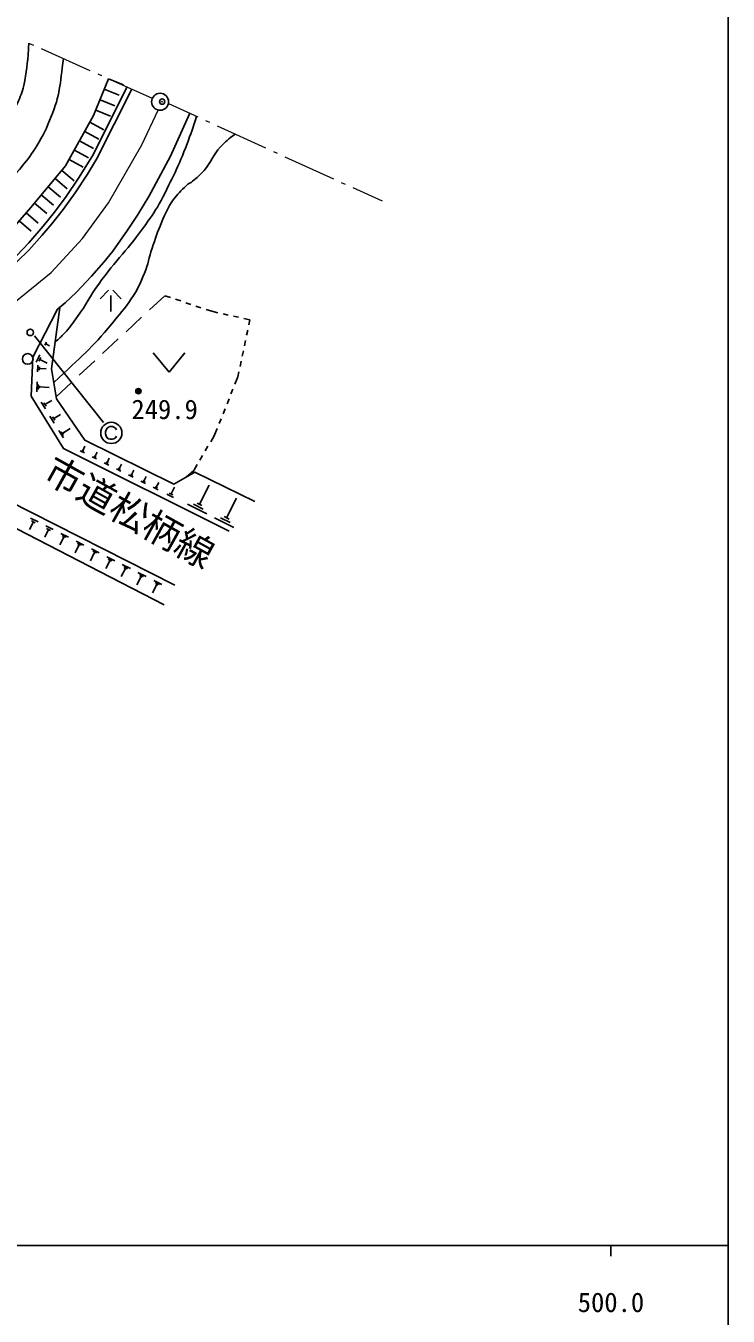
# Model space of a CAD drawing. Units: millimetres, scale not verified. Extents: x 40000 to 680000, y 20000 to 380000.
# Drawn here: x 513091 to 579000, y 198357 to 319443 of the extents above; entities that cross this region are included whole.
import ezdxf
from ezdxf.enums import TextEntityAlignment as Align

# ---------------------------------------------------------------- set-up
doc = ezdxf.new("R2010")
doc.units = ezdxf.units.MM
doc.header["$LTSCALE"] = 1000
doc.header["$PDMODE"] = 32
doc.header["$PDSIZE"] = 500
doc.linetypes.add('CHAIN', pattern=[18.5, 12, -1.5, 3.5, -1.5])
for name, color, linetype, lineweight in [('M-BGD', 7, 'Continuous', 25), ('M-BMK', 2, 'CHAIN', 13), ('M-BMK-HTXT', 7, 'Continuous', 13), ('M-BMK-SRVR', 3, 'Continuous', 25), ('M-STR-STRC', 7, 'Continuous', 25), ('M-TTL-BAND', 7, 'Continuous', 25)]:
    doc.layers.add(name, color=color, linetype=linetype, lineweight=lineweight)
doc.layers.add('M-OTRS', color=6, linetype='Continuous')
doc.styles.add('ＭＳ ゴシック', font='')
doc.styles.get('ＭＳ ゴシック').set_extended_font_data('MS Gothic')

msp = doc.modelspace()

# ---------------------------------------------------------------- linework, layer by layer
at = {"layer": 'M-BGD'}
for p, q in [((520854, 314480), (522244, 313917)), ((520054, 312504), (521444, 311941)), ((520454, 313492), (521844, 312929)), ((519654, 311515), (521044, 310952)), ((519113, 310407), (520424, 309679)), ((518627, 309533), (519938, 308805)), ((517656, 307785), (518967, 307057)), ((518141, 308659), (519453, 307931)), ((517170, 306911), (518481, 306182)), ((516473, 305871), (517623, 304909)), ((515189, 304338), (516339, 303375)), ((515831, 305105), (516981, 304142)), ((513905, 302805), (515055, 301842)), ((514547, 303571), (515697, 302608)), ((513130, 301900), (514260, 300914)), ((512473, 301147), (513603, 300160)), ((520854, 294631), (520054, 293831)), ((521254, 294631), (522054, 293831)), ((521054, 294131), (521054, 292631)), ((524694, 292782), (526131, 294117)), ((526131, 294117), (526678, 293935)), ((527153, 293778), (527627, 293620)), ((528102, 293463), (528576, 293305)), ((529051, 293147), (529525, 292990)), ((522496, 290741), (523961, 292102)), ((530000, 292832), (530547, 292651)), ((530547, 292651), (531110, 292524)), ((531598, 292415), (532086, 292305)), ((532574, 292196), (533062, 292087)), ((533550, 291977), (534113, 291851)), ((534113, 291851), (534016, 291385)), ((533913, 290896), (533811, 290406)), ((514889, 289469), (515037, 289755)), ((514963, 289612), (515320, 289428)), ((520298, 288699), (521763, 290060)), ((533709, 289917), (533607, 289427)), ((514071, 287883), (514421, 288562)), ((514328, 287965), (514503, 288304)), ((525028, 288757), (526528, 286957)), ((526528, 286957), (528028, 288757)), ((533505, 288938), (533402, 288448)), ((514191, 286971), (514218, 287608)), ((514357, 287123), (514371, 287442)), ((514364, 287283), (515001, 287255)), ((514416, 288135), (515095, 287784)), ((518100, 286657), (519565, 288018)), ((533096, 286980), (532999, 286514)), ((533300, 287959), (533198, 287469)), ((514111, 285099), (514150, 286026)), ((514237, 285326), (514256, 285790)), ((515930, 284642), (517367, 285977)), ((532999, 286514), (532719, 285822)), ((514357, 285437), (514367, 285669)), ((514362, 285553), (515290, 285513)), ((532532, 285359), (532345, 284895)), ((514927, 283492), (514536, 284122)), ((514987, 283747), (514791, 284062)), ((514889, 283905), (515519, 284295)), ((531784, 283504), (531597, 283040)), ((532158, 284431), (531971, 283967)), ((515749, 282166), (515352, 282807)), ((515810, 282426), (515611, 282746)), ((515711, 282586), (516351, 282983)), ((531410, 282576), (531223, 282113)), ((516614, 280773), (516186, 281462)), ((516593, 280999), (516379, 281343)), ((516626, 281138), (516519, 281311)), ((516572, 281224), (517262, 281652)), ((530757, 280957), (530438, 280416)), ((531036, 281649), (530757, 280957)), ((518436, 279571), (518643, 279986)), ((530184, 279985), (529930, 279555)), ((518592, 279364), (518177, 279571)), ((518540, 279520), (518333, 279623)), ((519730, 278796), (519310, 279006)), ((519678, 278954), (519468, 279058)), ((519573, 279006), (519782, 279426)), ((520714, 278438), (520927, 278863)), ((529676, 279124), (529422, 278694)), ((520874, 278226), (520449, 278438)), ((520821, 278385), (520608, 278491)), ((522023, 277652), (521593, 277867)), ((521969, 277813), (521754, 277921)), ((521862, 277867), (522076, 278298)), ((523178, 277076), (522742, 277294)), ((523123, 277239), (522905, 277348)), ((523014, 277294), (523232, 277730)), ((528849, 277722), (528132, 277088)), ((529168, 278263), (528849, 277722)), ((524338, 276497), (523896, 276717)), ((524283, 276662), (524062, 276773)), ((524172, 276718), (524393, 277159)), ((525504, 275915), (525057, 276138)), ((525448, 276083), (525224, 276194)), ((525336, 276139), (525559, 276586)), ((526718, 275510), (527039, 276152)), ((529387, 274542), (530289, 276349)), ((526959, 275189), (526317, 275509)), ((526879, 275430), (526558, 275590)), ((531935, 273277), (532849, 275107)), ((530065, 273639), (528258, 274541)), ((529726, 274091), (528822, 274541)), ((529613, 274429), (529161, 274655)), ((513805, 272888), (513450, 272185)), ((513542, 273242), (514245, 272886)), ((513629, 272977), (513981, 272800)), ((514955, 272528), (515667, 272168)), ((532622, 272363), (530792, 273276)), ((532279, 272820), (531364, 273277)), ((532164, 273163), (531707, 273391)), ((515221, 272170), (514861, 271458)), ((515043, 272260), (515399, 272080)), ((516645, 271447), (516281, 270727)), ((516376, 271809), (517097, 271445)), ((516511, 271628), (516871, 271446)), ((516555, 271492), (516735, 271401)), ((518079, 270720), (517710, 269991)), ((517806, 271086), (518535, 270718)), ((517942, 270903), (518307, 270719)), ((517987, 270766), (518170, 270674)), ((519245, 270359), (519983, 269986)), ((519383, 270173), (519751, 269987)), ((519428, 270035), (519613, 269941)), ((519520, 269988), (519147, 269250)), ((520971, 269252), (520593, 268504)), ((520692, 269627), (521439, 269249)), ((520831, 269439), (521205, 269251)), ((520877, 269299), (521064, 269204)), ((522148, 268891), (522906, 268508)), ((522431, 268510), (522048, 267753)), ((522290, 268701), (522668, 268509)), ((522336, 268558), (522526, 268462)), ((523901, 267764), (523513, 266996)), ((523615, 268150), (524382, 267762)), ((523758, 267957), (524142, 267763)), ((523805, 267812), (523997, 267715)), ((525382, 267012), (524988, 266234)), ((525091, 267403), (525869, 267010)), ((525236, 267208), (525625, 267011)), ((525284, 267061), (525479, 266963))]:
    msp.add_line(p, q, dxfattribs=at)
for points in [[(468953, 278979), (476918, 280896), (480705, 281870), (485466, 284120), (492796, 287476), (497595, 289613), (500595, 291862), (505356, 294937), (509424, 297655), (513548, 302379), (516829, 306297), (519454, 311021), (520854, 314480)], [(512260, 297885), (513362, 299072), (514719, 300641), (515779, 301956), (516881, 303439), (518026, 305135), (519341, 307255), (522587, 313706)], [(512260, 297292), (513405, 298436), (514592, 299751), (515525, 300853), (516585, 302210), (517729, 303779), (518874, 305517), (519722, 306916), (523029, 313508)], [(516065, 292839), (516796, 293433), (517814, 294408), (519256, 295935), (520400, 297249), (521248, 298309), (522648, 300259), (523581, 301659), (524641, 303439), (526676, 307213), (528471, 311231)], [(532184, 272023), (516642, 279778), (513593, 284694), (513750, 288350), (516065, 292839)], [(516289, 293021), (515498, 287251), (515964, 284435), (518616, 280557), (526983, 276443), (528958, 277551), (534590, 274818)], [(508661, 275312), (511403, 274884), (527064, 266966)], [(526065, 265116), (519045, 268740), (511346, 272706), (509462, 273281), (509315, 273589)]]:
    msp.add_lwpolyline(points, dxfattribs=at)
for centre, radius in [((513511, 290672), 305), ((513268, 288178), 500), ((523657, 285157), 250), ((523657, 285157), 204), ((523657, 285157), 159), ((523657, 285157), 114), ((523657, 285157), 68.2), ((523657, 285157), 22.7)]:
    msp.add_circle(centre, radius, dxfattribs=at)
for points, knots in [([(271643, 303062), (272158, 303096), (272317, 303120), (272745, 303189), (273543, 303318), (273979, 303464), (274738, 303740), (276399, 304345), (277184, 305013), (278745, 305841), (280849, 306957), (282046, 307551), (284109, 308743), (286575, 310169), (287853, 311141), (290299, 312601), (292682, 314025), (293920, 315016), (296447, 316163), (297312, 316556), (297825, 316712), (298725, 317020), (299139, 317162), (299370, 317251), (299796, 317350), (301033, 317638), (301759, 317615), (303018, 317780), (304393, 317961), (305159, 318099), (306538, 318240), (308471, 318439), (309574, 318353), (311499, 318622), (313509, 318902), (314585, 319344), (316587, 319682), (318228, 319959), (319165, 320019), (320827, 320106), (327460, 320452), (331187, 319685), (337829, 319766), (341774, 319814), (343989, 319853), (347920, 320190), (349350, 320313), (350153, 320404), (351566, 320656), (354259, 321136), (355731, 321604), (358435, 322013), (359372, 322155), (359905, 322189), (360852, 322225), (361795, 322261), (362329, 322277), (363269, 322183), (368950, 321609), (371958, 320211), (377557, 319087), (380764, 318444), (382553, 318033), (385783, 317518), (388452, 317092), (389958, 316901), (392651, 316670), (396058, 316378), (398000, 316559), (401386, 316076), (401923, 316000), (402228, 315953), (402742, 315780), (403150, 315642), (403382, 315563), (403760, 315356), (404231, 315097), (404497, 314943), (404905, 314592), (405769, 313848), (405970, 313159), (406770, 312345), (407058, 312053), (407266, 311935), (407533, 311624), (408178, 310876), (408381, 310336), (408975, 309547), (410480, 307548), (411421, 306498), (413130, 304671), (414914, 302763), (415953, 301724), (417921, 300007), (418728, 299303), (419141, 298849), (420041, 298268), (423845, 295817), (426017, 294475), (430090, 292502), (432166, 291496), (433379, 291038), (435517, 290170), (437318, 289438), (438338, 289051), (440181, 288431), (441919, 287847), (442901, 287537), (444675, 287074), (446961, 286478), (448248, 286161), (450568, 285718), (452114, 285422), (452989, 285291), (454554, 285124), (455577, 285015), (456154, 284978), (457183, 284954), (458690, 284919), (459541, 284894), (461041, 285039), (463957, 285321), (465612, 285457), (468461, 286141), (468879, 286242), (469108, 286319), (469521, 286438), (470815, 286812), (471543, 287009), (472828, 287413), (474428, 287916), (475308, 288253), (476856, 288897), (480913, 290585), (483026, 291894), (487074, 293603), (489755, 294735), (491335, 295172), (494028, 296274), (495133, 296726), (495758, 296970), (496826, 297504), (498014, 298097), (498681, 298436), (499794, 299157), (501854, 300492), (503003, 301267), (504882, 302846), (505923, 303720), (506474, 304250), (507426, 305220), (508356, 306168), (508820, 306756), (509631, 307807), (510271, 308636), (510604, 309122), (511158, 310011), (511662, 310823), (511925, 311296), (512302, 312174), (512573, 312804), (512763, 313154), (512896, 313827), (513157, 315146), (513258, 315898), (513340, 317239), (513354, 317468), (513363, 317546), (513370, 317825)], [0, 0, 0, 0, 1, 1, 1, 2, 2, 2, 3, 3, 3, 4, 4, 4, 5, 5, 5, 6, 6, 6, 7, 7, 7, 8, 8, 8, 9, 9, 9, 10, 10, 10, 11, 11, 11, 12, 12, 12, 13, 13, 13, 14, 14, 14, 15, 15, 15, 16, 16, 16, 17, 17, 17, 18, 18, 18, 19, 19, 19, 20, 20, 20, 21, 21, 21, 22, 22, 22, 23, 23, 23, 24, 24, 24, 25, 25, 25, 26, 26, 26, 27, 27, 27, 28, 28, 28, 29, 29, 29, 30, 30, 30, 31, 31, 31, 32, 32, 32, 33, 33, 33, 34, 34, 34, 35, 35, 35, 36, 36, 36, 37, 37, 37, 38, 38, 38, 39, 39, 39, 40, 40, 40, 41, 41, 41, 42, 42, 42, 43, 43, 43, 44, 44, 44, 45, 45, 45, 46, 46, 46, 47, 47, 47, 48, 48, 48, 49, 49, 49, 50, 50, 50, 51, 51, 51, 52, 52, 52, 53, 53, 53, 54, 54, 54, 55, 55, 55, 56, 56, 56, 56]), ([(402341, 301350), (402751, 301337), (402901, 301315), (403251, 301237), (403809, 301112), (404084, 300911), (404591, 300647), (405610, 300117), (406156, 299774), (407152, 299201), (409146, 298055), (410150, 297196), (412239, 296233), (413737, 295543), (414629, 295281), (416140, 294622), (420778, 292601), (423148, 290981), (427758, 288898), (428170, 288712), (428395, 288593), (428818, 288432), (431989, 287223), (433782, 286583), (437001, 285506), (439310, 284733), (440597, 284274), (442936, 283598), (444970, 283010), (446116, 282687), (448194, 282283), (450263, 281881), (451436, 281702), (453536, 281520), (456178, 281291), (457669, 281264), (460320, 281265), (462491, 281267), (463708, 281301), (465875, 281435), (468396, 281591), (469816, 281647), (472319, 281986), (474311, 282256), (475417, 282505), (477365, 283004), (478319, 283248), (478843, 283424), (479782, 283724), (482116, 284472), (483493, 284730), (485718, 285759), (490173, 287821), (492645, 289120), (496657, 291950), (496946, 292154), (497092, 292291), (497377, 292501), (498565, 293375), (499301, 293768), (500473, 294663), (503019, 296609), (504320, 297861), (506663, 300048), (508538, 301798), (509595, 302778), (511327, 304669), (512513, 305964), (513193, 306700), (514126, 308188), (514763, 309205), (515035, 309831), (515482, 310944), (516291, 312954), (516302, 313884), (516620, 316372)], [0, 0, 0, 0, 1, 1, 1, 2, 2, 2, 3, 3, 3, 4, 4, 4, 5, 5, 5, 6, 6, 6, 7, 7, 7, 8, 8, 8, 9, 9, 9, 10, 10, 10, 11, 11, 11, 12, 12, 12, 13, 13, 13, 14, 14, 14, 15, 15, 15, 16, 16, 16, 17, 17, 17, 18, 18, 18, 19, 19, 19, 20, 20, 20, 21, 21, 21, 22, 22, 22, 23, 23, 23, 24, 24, 24, 25, 25, 25, 25]), ([(515840, 289745), (516264, 290124), (516386, 290247), (516712, 290592), (517246, 291159), (517479, 291534), (517941, 292161), (518786, 293308), (519106, 294055), (519934, 295214), (521551, 297479), (522769, 298516), (524344, 300811), (524934, 301670), (525311, 302129), (525785, 303058), (526822, 305089), (527418, 306230), (528222, 308364), (528597, 309359), (528732, 309706), (529119, 310936)], [0, 0, 0, 0, 1, 1, 1, 2, 2, 2, 3, 3, 3, 4, 4, 4, 5, 5, 5, 6, 6, 6, 7, 7, 7, 7]), ([(515711, 285964), (518370, 288463), (519236, 289144), (521164, 291483), (521899, 292375), (522342, 292855), (522987, 293815), (523579, 294696), (523823, 295253), (524223, 296237), (524580, 297117), (524635, 297662), (524937, 298563), (525257, 299517), (525417, 300062), (525828, 300980), (526208, 301832), (526374, 302351), (526930, 303100), (527356, 303674), (527627, 303980), (528160, 304457), (528367, 304643), (528530, 304687), (528747, 304863), (529189, 305221), (529437, 305429), (529813, 305856), (530513, 306651), (530631, 307314), (531363, 308079), (531858, 308595), (532074, 308788), (532736, 309288)], [0, 0, 0, 0, 1, 1, 1, 2, 2, 2, 3, 3, 3, 4, 4, 4, 5, 5, 5, 6, 6, 6, 7, 7, 7, 8, 8, 8, 9, 9, 9, 10, 10, 10, 11, 11, 11, 11])]:
    msp.add_open_spline(points, degree=3, knots=knots, dxfattribs=at)
at = {"layer": 'M-BMK'}
msp.add_lwpolyline([(441839, 274694), (447393, 273639), (452742, 273039), (460198, 272608), (466589, 272800), (473904, 274000), (479303, 275462), (485154, 277383), (491936, 280099), (496827, 282740), (500776, 285473), (511266, 292884), (515469, 296303), (518419, 299485), (520843, 302843), (523968, 308284), (525514, 311532)], dxfattribs=at)
at = {"layer": 'M-BMK-HTXT'}
for p, q in [((513452, 317789), (513817, 317625)), ((514547, 317299), (519112, 315259)), ((519843, 314932), (520208, 314769)), ((520938, 314443), (524963, 312644)), ((526473, 312141), (529222, 310889)), ((529950, 310557), (530314, 310392)), ((531042, 310060), (535592, 307987)), ((536320, 307656), (536684, 307490)), ((537412, 307158), (541962, 305086)), ((542690, 304754), (543054, 304588)), ((543782, 304257), (546531, 303004))]:
    msp.add_line(p, q, dxfattribs=at)
at = {"layer": 'M-BMK-SRVR'}
msp.add_circle((525691, 312312), 800, dxfattribs=at)
at = {"layer": 'M-OTRS'}
msp.add_point((525886, 312335), dxfattribs=at)
at = {"layer": 'M-STR-STRC'}
for p, q in [((513901, 290342), (520383, 282211)), ((520616, 281544), (520566, 281344)), ((520566, 281344), (520566, 281144)), ((520566, 281144), (520616, 280944)), ((520716, 281694), (520616, 281544)), ((520616, 280944), (520716, 280794)), ((520866, 281794), (520716, 281694)), ((521016, 281844), (520866, 281794)), ((521216, 281844), (521016, 281844)), ((521366, 281794), (521216, 281844)), ((521516, 281694), (521366, 281794)), ((521616, 281544), (521516, 281694)), ((521516, 280794), (521616, 280944)), ((520716, 280794), (520866, 280694)), ((520866, 280694), (521016, 280644)), ((521016, 280644), (521216, 280644)), ((521216, 280644), (521366, 280694)), ((521366, 280694), (521516, 280794))]:
    msp.add_line(p, q, dxfattribs=at)
msp.add_circle((521116, 281244), 1000, dxfattribs=at)
at = {"layer": 'M-TTL-BAND'}
for p, q in [((579000, 20000), (579000, 370000)), ((40000, 205000), (579000, 205000)), ((568000, 205000), (568000, 204000))]:
    msp.add_line(p, q, dxfattribs=at)

# ---------------------------------------------------------------- texts
at = {"layer": 'M-BGD', "style": 'ＭＳ ゴシック'}
msp.add_text('249.9', height=1833, dxfattribs=at).set_placement((523002, 281986), align=Align.BOTTOM_LEFT)
at = {"layer": 'M-BMK-HTXT', "style": 'ＭＳ ゴシック'}
msp.add_text('市道松柄線', height=2566, rotation=330.851, dxfattribs=at).set_placement((521826, 272006), align=Align.BOTTOM_CENTER)
at = {"layer": 'M-TTL-BAND', "style": 'ＭＳ ゴシック'}
msp.add_text('500.0', height=1833, dxfattribs=at).set_placement((568000, 198195), align=Align.BOTTOM_CENTER)

doc.saveas('drawing.dxf')
